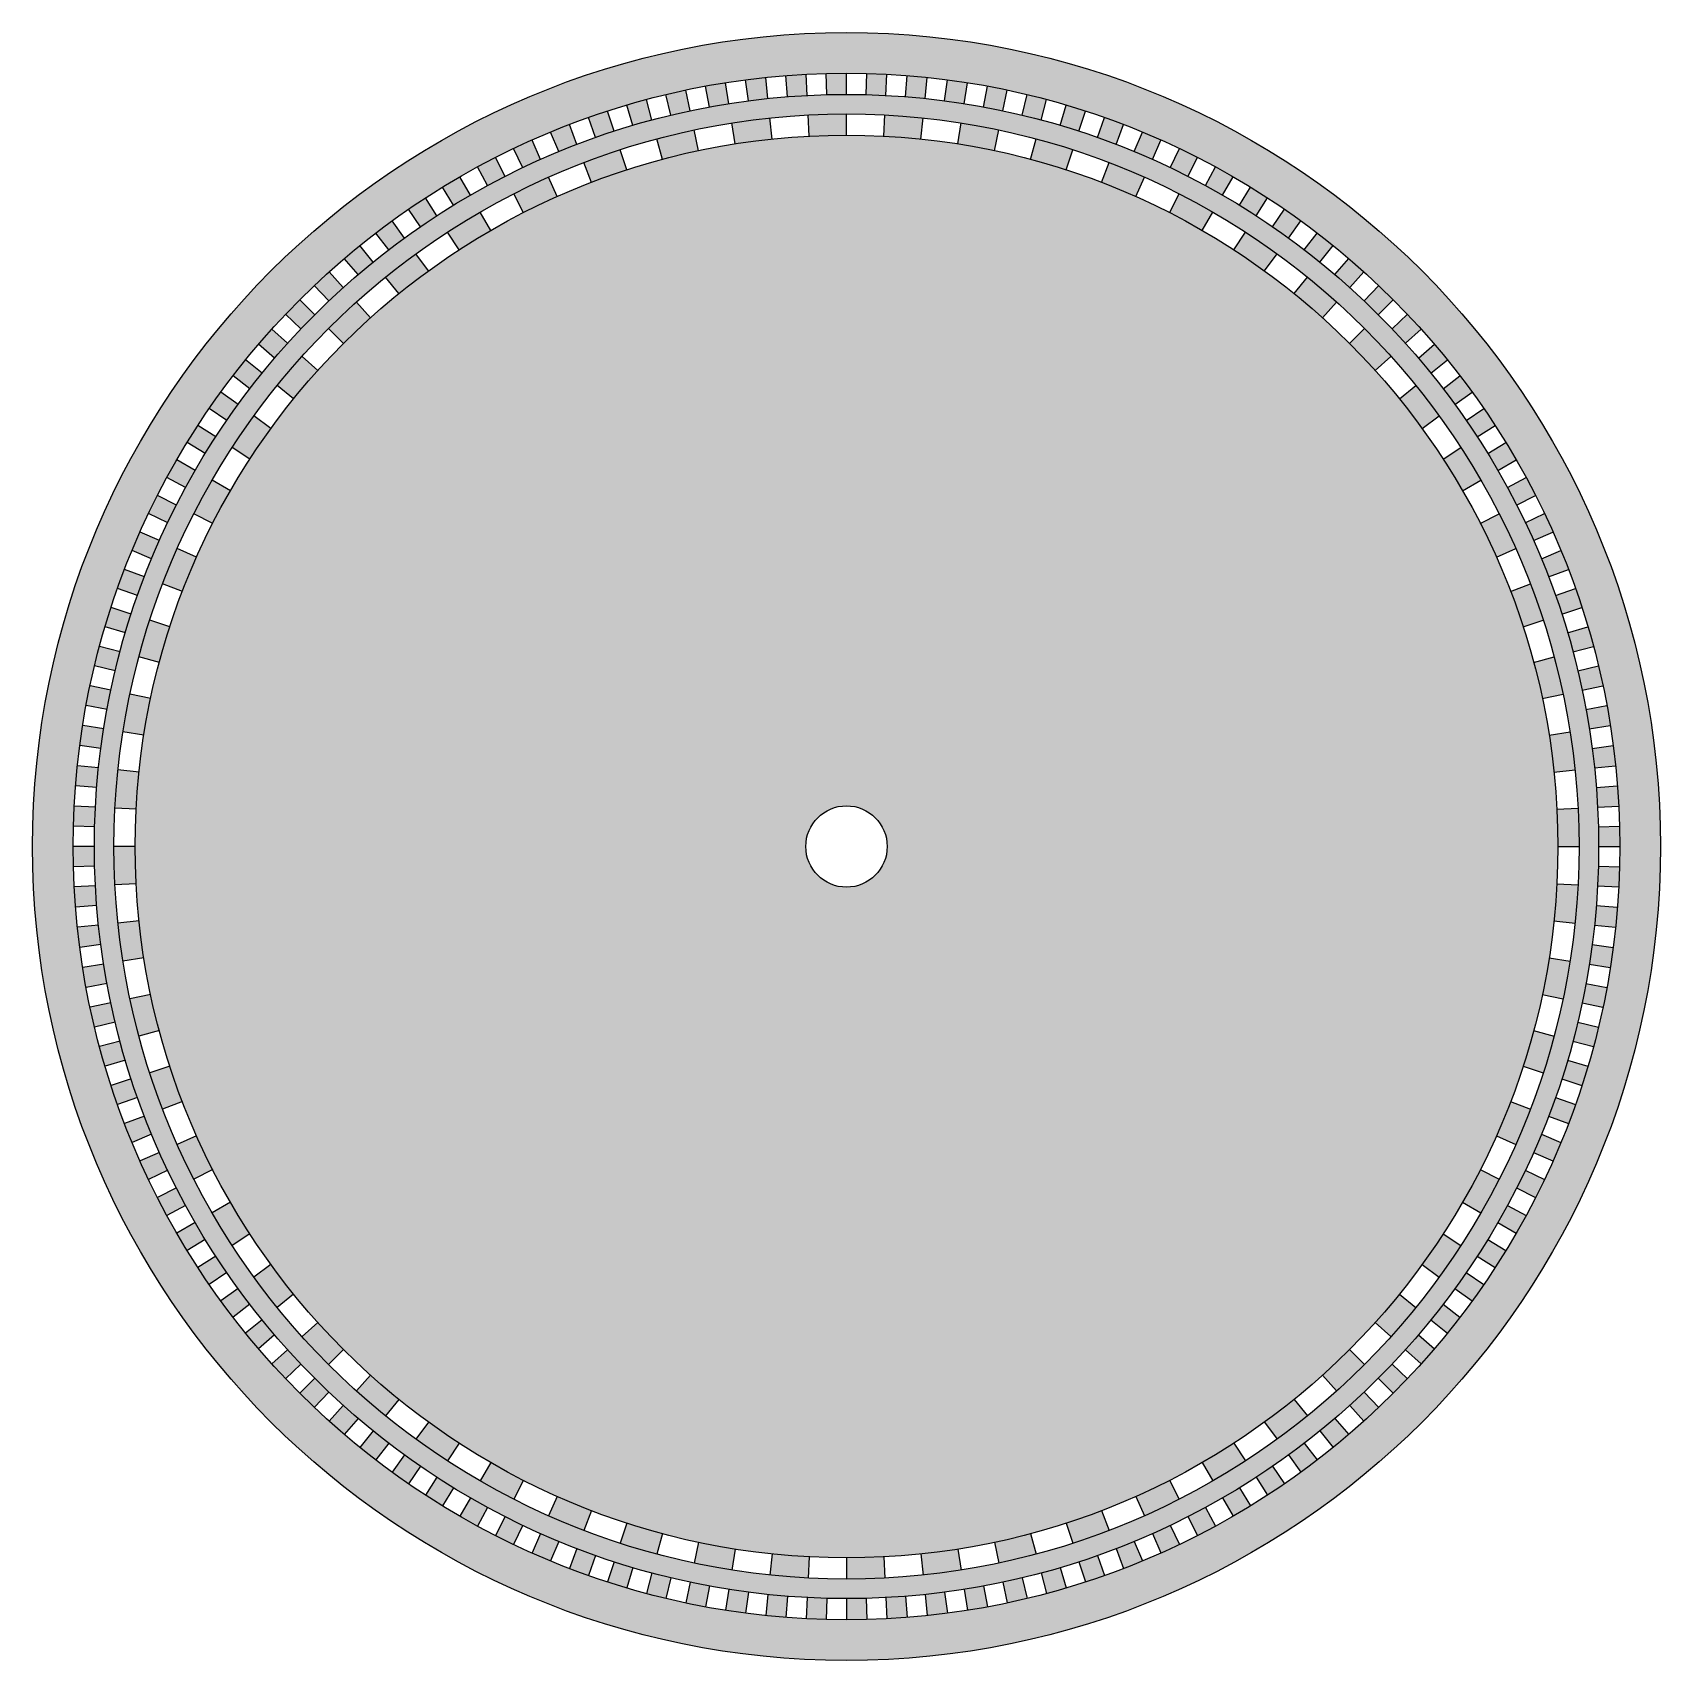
# Model space of a CAD drawing. Header units: inches. Extents: x -20 to 20, y -20 to 20.
import ezdxf

# ---------------------------------------------------------------- set-up
doc = ezdxf.new("R2010")
doc.units = ezdxf.units.IN
doc.header["$MEASUREMENT"] = 0

# ---------------------------------------------------------------- blocks, each defined once
blk = doc.blocks.new('*U2')
blk.add_line((0, -0.26), (0, 0.26))
blk = doc.blocks.new('*U3')
at = {"color": 0, "linetype": 'ByBlock', "lineweight": -2, "transparency": 16777216}
for p, rotation in [((-2.446, 18.58), 7.500000000000014), ((-1.959, 18.637), 5.999999999999965), ((-1.47, 18.682), 4.50000000000001), ((-0.981, 18.714), 2.999999999999801), ((-0.491, 18.734), 1.499999999999801), ((0.491, 18.734), 358.5000000000002), ((0.981, 18.714), 357.0000000000001), ((1.47, 18.682), 355.5000000000002), ((1.959, 18.637), 354.0000000000001), ((2.446, 18.58), 352.5000000000001), ((-4.375, 18.222), 13.49999999999998), ((-3.896, 18.33), 11.99999999999999), ((-3.415, 18.426), 10.49999999999996), ((-2.932, 18.509), 8.999999999999984), ((2.932, 18.509), 351), ((3.415, 18.426), 349.5000000000001), ((3.896, 18.33), 348.0000000000001), ((4.375, 18.222), 346.5000000000001), ((-5.791, 17.823), 17.99999999999997), ((-5.322, 17.968), 16.49999999999998), ((-4.85, 18.101), 14.99999999999997), ((4.85, 18.101), 345), ((5.322, 17.968), 343.5), ((5.791, 17.823), 342.0000000000001), ((-6.716, 17.495), 21), ((-6.256, 17.665), 19.5), ((6.256, 17.665), 340.5000000000001), ((6.716, 17.495), 339.0000000000001), ((-7.622, 17.12), 24), ((-7.171, 17.314), 22.5), ((7.171, 17.314), 337.5000000000001), ((7.622, 17.12), 336), ((-8.508, 16.697), 27), ((-8.068, 16.914), 25.49999999999999), ((8.068, 16.914), 334.5), ((8.508, 16.697), 333), ((-9.37, 16.229), 29.99999999999998), ((-8.942, 16.469), 28.50000000000002), ((8.942, 16.469), 331.5000000000001), ((9.37, 16.229), 329.9999999999999), ((-9.792, 15.978), 31.50000000000001), ((9.792, 15.978), 328.5), ((-10.614, 15.444), 34.49999999999999), ((-10.207, 15.717), 33.00000000000001), ((10.207, 15.717), 327), ((10.614, 15.444), 325.5), ((-11.015, 15.161), 36), ((11.015, 15.161), 324), ((-11.408, 14.867), 37.50000000000001), ((11.408, 14.867), 322.5), ((-12.171, 14.25), 40.49999999999999), ((-11.793, 14.564), 39.00000000000001), ((11.793, 14.564), 321), ((12.171, 14.25), 319.5), ((-12.54, 13.927), 42.00000000000001), ((12.54, 13.927), 318), ((-12.9, 13.594), 43.49999999999999), ((12.9, 13.594), 316.5), ((-13.251, 13.251), 45.00000000000001), ((13.251, 13.251), 315.0000000000001), ((-13.594, 12.9), 46.50000000000001), ((13.594, 12.9), 313.5), ((-13.927, 12.54), 48.00000000000002), ((13.927, 12.54), 312), ((-14.25, 12.171), 49.50000000000001), ((14.25, 12.171), 310.5), ((-14.564, 11.793), 51.00000000000001), ((14.564, 11.793), 309), ((-14.867, 11.408), 52.49999999999999), ((14.867, 11.408), 307.5), ((-15.161, 11.015), 54), ((15.161, 11.015), 306), ((-15.444, 10.614), 55.50000000000001), ((15.444, 10.614), 304.5), ((-15.717, 10.207), 57.00000000000004), ((15.717, 10.207), 303), ((-15.978, 9.792), 58.50000000000003), ((15.978, 9.792), 301.5), ((-16.229, 9.37), 59.99999999999999), ((16.229, 9.37), 300.0000000000001), ((-16.469, 8.942), 61.49999999999999), ((16.469, 8.942), 298.5), ((-16.697, 8.508), 63), ((16.697, 8.508), 297), ((-16.914, 8.068), 64.50000000000001), ((16.914, 8.068), 295.5000000000001), ((-17.12, 7.622), 66.00000000000001), ((17.12, 7.622), 294), ((-17.314, 7.171), 67.5), ((17.314, 7.171), 292.5000000000001), ((-17.495, 6.716), 69.00000000000001), ((17.495, 6.716), 291), ((-17.665, 6.256), 70.5), ((17.665, 6.256), 289.5), ((-17.823, 5.791), 72), ((17.823, 5.791), 288), ((-17.968, 5.322), 73.5), ((17.968, 5.322), 286.5000000000001), ((-18.101, 4.85), 75.00000000000001), ((18.101, 4.85), 285), ((-18.222, 4.375), 76.5), ((18.222, 4.375), 283.5000000000001), ((-18.33, 3.896), 78), ((18.33, 3.896), 282), ((-18.426, 3.415), 79.49999999999999), ((18.426, 3.415), 280.5), ((-18.509, 2.932), 81), ((18.509, 2.932), 279), ((-18.58, 2.446), 82.50000000000001), ((18.58, 2.446), 277.5), ((-18.637, 1.959), 84.00000000000003), ((18.637, 1.959), 276.0000000000001), ((-18.682, 1.47), 85.5), ((18.682, 1.47), 274.5), ((-18.714, 0.981), 87.00000000000001), ((18.714, 0.981), 273), ((-18.734, 0.491), 88.49999999999999), ((18.734, 0.491), 271.5), ((-18.74, 0), 90), ((18.74, 0), 270), ((-18.734, -0.491), 91.50000000000001), ((18.734, -0.491), 268.5), ((-18.714, -0.981), 93.00000000000001), ((18.714, -0.981), 267.0000000000001), ((-18.682, -1.47), 94.5), ((18.682, -1.47), 265.5), ((-18.637, -1.959), 96), ((18.637, -1.959), 264), ((-18.58, -2.446), 97.5), ((18.58, -2.446), 262.5), ((-18.509, -2.932), 99.00000000000001), ((18.509, -2.932), 261), ((-18.426, -3.415), 100.5), ((18.426, -3.415), 259.5), ((-18.33, -3.896), 102), ((18.33, -3.896), 258.0000000000001), ((-18.222, -4.375), 103.5), ((18.222, -4.375), 256.5), ((-18.101, -4.85), 105), ((18.101, -4.85), 255), ((-17.968, -5.322), 106.5), ((17.968, -5.322), 253.5), ((-17.823, -5.791), 108), ((17.823, -5.791), 252), ((-17.665, -6.256), 109.5), ((17.665, -6.256), 250.5), ((-17.495, -6.716), 111), ((17.495, -6.716), 249), ((-17.314, -7.171), 112.5), ((17.314, -7.171), 247.5), ((-17.12, -7.622), 114), ((17.12, -7.622), 246), ((-16.914, -8.068), 115.5), ((16.914, -8.068), 244.4999999999999), ((-16.697, -8.508), 117), ((16.697, -8.508), 243), ((-16.469, -8.942), 118.5), ((16.469, -8.942), 241.5), ((-16.229, -9.37), 120), ((16.229, -9.37), 240), ((-15.978, -9.792), 121.5), ((15.978, -9.792), 238.5), ((-15.717, -10.207), 123), ((15.717, -10.207), 236.9999999999999), ((-15.444, -10.614), 124.5), ((15.444, -10.614), 235.5), ((-15.161, -11.015), 126), ((15.161, -11.015), 234), ((-14.867, -11.408), 127.5), ((14.867, -11.408), 232.5), ((-14.564, -11.793), 129), ((14.564, -11.793), 231.0000000000001), ((-14.25, -12.171), 130.5), ((-13.927, -12.54), 132), ((13.927, -12.54), 228), ((14.25, -12.171), 229.5), ((-13.594, -12.9), 133.5), ((13.594, -12.9), 226.5), ((-13.251, -13.251), 135), ((13.251, -13.251), 225.0000000000001), ((-12.9, -13.594), 136.5), ((12.9, -13.594), 223.5), ((-12.54, -13.927), 138), ((12.54, -13.927), 222.0000000000001), ((-12.171, -14.25), 139.5), ((-11.793, -14.564), 141), ((11.793, -14.564), 219), ((12.171, -14.25), 220.5), ((-11.408, -14.867), 142.5), ((11.408, -14.867), 217.5), ((-11.015, -15.161), 144), ((11.015, -15.161), 216), ((-10.614, -15.444), 145.5), ((-10.207, -15.717), 147), ((10.207, -15.717), 213), ((10.614, -15.444), 214.5), ((-9.792, -15.978), 148.5000000000001), ((9.792, -15.978), 211.5), ((-9.37, -16.229), 150), ((-8.942, -16.469), 151.5000000000001), ((8.942, -16.469), 208.5), ((9.37, -16.229), 210), ((-8.508, -16.697), 153), ((-8.068, -16.914), 154.5), ((8.068, -16.914), 205.5), ((8.508, -16.697), 207), ((-7.622, -17.12), 156.0000000000001), ((-7.171, -17.314), 157.5), ((7.171, -17.314), 202.5000000000001), ((7.622, -17.12), 204), ((-6.716, -17.495), 159), ((-6.256, -17.665), 160.5), ((-5.791, -17.823), 162.0000000000001), ((5.791, -17.823), 197.9999999999999), ((6.256, -17.665), 199.5), ((6.716, -17.495), 201), ((-5.322, -17.968), 163.5), ((-4.85, -18.101), 165.0000000000001), ((-4.375, -18.222), 166.5000000000001), ((4.375, -18.222), 193.4999999999999), ((4.85, -18.101), 194.9999999999999), ((5.322, -17.968), 196.5), ((-3.896, -18.33), 168.0000000000001), ((-3.415, -18.426), 169.5000000000001), ((-2.932, -18.509), 171), ((-2.446, -18.58), 172.5000000000001), ((-1.959, -18.637), 174), ((1.959, -18.637), 185.9999999999999), ((2.446, -18.58), 187.5), ((2.932, -18.509), 189), ((3.415, -18.426), 190.4999999999999), ((3.896, -18.33), 192), ((-1.47, -18.682), 175.5), ((-0.981, -18.714), 177.0000000000002), ((-0.491, -18.734), 178.5000000000002), ((0, -18.74), 180), ((0.491, -18.734), 181.4999999999998), ((0.981, -18.714), 182.9999999999998), ((1.47, -18.682), 184.5)]:
    blk.add_blockref('*U2', p, dxfattribs=dict(at, rotation=rotation))
blk.add_blockref('*U2', (0, 18.74), dxfattribs=at)
blk = doc.blocks.new('*U4')
blk.add_line((0, -0.26), (0, 0.26))
blk = doc.blocks.new('*U5')
at = {"color": 0, "linetype": 'ByBlock', "lineweight": -2, "transparency": 16777216}
for p, rotation in [((-3.688, 17.352), 12.00000000000002), ((-2.775, 17.522), 8.999999999999943), ((-1.854, 17.643), 5.999999999999965), ((-0.928, 17.716), 2.999999999999923), ((0.928, 17.716), 357.0000000000002), ((1.854, 17.643), 354.0000000000001), ((2.775, 17.522), 351.0000000000001), ((3.688, 17.352), 348.0000000000001), ((-4.591, 17.136), 15), ((4.591, 17.136), 345.0000000000001), ((-6.357, 16.562), 20.99999999999998), ((-5.482, 16.872), 17.99999999999999), ((5.482, 16.872), 342.0000000000001), ((6.357, 16.562), 339.0000000000001), ((-7.216, 16.206), 23.99999999999999), ((7.216, 16.206), 336.0000000000001), ((-8.054, 15.806), 27.00000000000001), ((8.054, 15.806), 333), ((-8.87, 15.363), 29.99999999999999), ((8.87, 15.363), 330.0000000000001), ((-9.662, 14.878), 32.99999999999999), ((9.662, 14.878), 327), ((-10.427, 14.352), 35.99999999999999), ((10.427, 14.352), 324.0000000000001), ((-11.164, 13.787), 39.00000000000001), ((11.164, 13.787), 321), ((-11.87, 13.183), 42.00000000000001), ((11.87, 13.183), 318), ((-12.544, 12.544), 45), ((12.544, 12.544), 315.0000000000001), ((-13.183, 11.87), 48.00000000000002), ((13.183, 11.87), 312), ((-13.787, 11.164), 51.00000000000001), ((13.787, 11.164), 309), ((-14.352, 10.427), 54), ((14.352, 10.427), 306), ((-14.878, 9.662), 57), ((14.878, 9.662), 303), ((-15.363, 8.87), 59.99999999999999), ((15.363, 8.87), 300.0000000000001), ((-15.806, 8.054), 63), ((15.806, 8.054), 297.0000000000001), ((-16.206, 7.216), 66.00000000000001), ((16.206, 7.216), 294), ((-16.562, 6.357), 69.00000000000001), ((16.562, 6.357), 291), ((-16.872, 5.482), 72), ((16.872, 5.482), 288.0000000000001), ((-17.136, 4.591), 75.00000000000001), ((17.136, 4.591), 285.0000000000001), ((-17.352, 3.688), 78), ((17.352, 3.688), 282), ((-17.522, 2.775), 81), ((17.522, 2.775), 279), ((-17.643, 1.854), 84.00000000000003), ((17.643, 1.854), 276.0000000000001), ((-17.716, 0.928), 87.00000000000001), ((17.716, 0.928), 273), ((-17.74, 0), 90), ((17.74, 0), 270.0000000000001), ((-17.716, -0.928), 93.00000000000001), ((17.716, -0.928), 267), ((-17.643, -1.854), 96), ((17.643, -1.854), 264), ((-17.522, -2.775), 99.00000000000001), ((17.522, -2.775), 261), ((-17.352, -3.688), 102), ((17.352, -3.688), 258.0000000000001), ((-17.136, -4.591), 105), ((17.136, -4.591), 255.0000000000001), ((-16.872, -5.482), 108), ((16.872, -5.482), 252), ((-16.562, -6.357), 111), ((16.562, -6.357), 249), ((-16.206, -7.216), 114), ((16.206, -7.216), 246), ((-15.806, -8.054), 117), ((15.806, -8.054), 243.0000000000001), ((-15.363, -8.87), 120), ((15.363, -8.87), 240), ((-14.878, -9.662), 123), ((14.878, -9.662), 237), ((-14.352, -10.427), 126), ((14.352, -10.427), 234), ((-13.787, -11.164), 129), ((13.787, -11.164), 231.0000000000001), ((-13.183, -11.87), 132), ((13.183, -11.87), 227.9999999999999), ((-12.544, -12.544), 135.0000000000001), ((12.544, -12.544), 225.0000000000001), ((-11.87, -13.183), 138), ((11.87, -13.183), 222.0000000000001), ((-11.164, -13.787), 141), ((11.164, -13.787), 219), ((-10.427, -14.352), 144), ((10.427, -14.352), 216), ((-9.662, -14.878), 147.0000000000001), ((9.662, -14.878), 213), ((-8.87, -15.363), 150.0000000000001), ((8.87, -15.363), 210.0000000000001), ((-8.054, -15.806), 153), ((8.054, -15.806), 207), ((-7.216, -16.206), 156.0000000000001), ((7.216, -16.206), 204), ((-6.357, -16.562), 159), ((6.357, -16.562), 201), ((-5.482, -16.872), 162), ((5.482, -16.872), 198), ((-4.591, -17.136), 165), ((-3.688, -17.352), 168.0000000000001), ((3.688, -17.352), 192), ((4.591, -17.136), 194.9999999999999), ((-2.775, -17.522), 171.0000000000001), ((-1.854, -17.643), 174), ((-0.928, -17.716), 177.0000000000001), ((0, -17.74), 180), ((0.928, -17.716), 182.9999999999999), ((1.854, -17.643), 185.9999999999999), ((2.775, -17.522), 189.0000000000001)]:
    blk.add_blockref('*U4', p, dxfattribs=dict(at, rotation=rotation))
blk.add_blockref('*U4', (0, 17.74), dxfattribs=at)

msp = doc.modelspace()

# ---------------------------------------------------------------- hatches: boundary and pattern name
h = msp.add_hatch(color=256)
h.paths.add_polyline_path([(-20, 0, 1), (20, 0, 1)])
h.paths.add_polyline_path([(19, 0, -1), (-19, 0, -1)], flags=16)
h.paths.add_polyline_path([(18.48, 0, -1), (-18.48, 0, -1)], flags=0)
h.paths.add_polyline_path([(18, 0, -1), (-18, 0, -1)], flags=0)
h.paths.add_polyline_path([(17.48, 0, -1), (-17.48, 0, -1)], flags=0)
h.paths.add_polyline_path([(1, 0, -1), (-1, 0, -1)], flags=0)
at = {"true_color": 0xffffff}
h = msp.add_hatch(color=7, dxfattribs=at)
h.paths.add_polyline_path([(-7.072, 17.073, -0.006545), (-6.623, 17.253), (-6.809, 17.738, 0.006545), (-7.271, 17.554)])
h.paths.add_polyline_path([(-5.562, 17.119, 0.013091), (-6.451, 16.804), (-6.264, 16.319, -0.013091), (-5.402, 16.624)])
h.paths.add_polyline_path([(-5.871, 18.07, 0.006545), (-6.342, 17.91), (-6.169, 17.42, -0.006545), (-5.711, 17.576)])
h.paths.add_polyline_path([(-4.918, 18.353, 0.006545), (-5.396, 18.218), (-5.249, 17.719, -0.006545), (-4.783, 17.85)])
h.paths.add_polyline_path([(-3.95, 18.585, 0.006545), (-4.435, 18.475), (-4.314, 17.969, -0.006545), (-3.842, 18.076)])
h.paths.add_polyline_path([(-3.368, 18.171, -0.006545), (-2.891, 18.252), (-2.972, 18.766, 0.006545), (-3.462, 18.682)])
h.paths.add_polyline_path([(-2.48, 18.837), (-2.412, 18.322, -0.006545), (-1.932, 18.379), (-1.986, 18.896, 0.006545)])
h.paths.add_polyline_path([(-1.491, 18.941), (-1.45, 18.423, -0.006545), (-0.967, 18.455), (-0.994, 18.974, 0.006545)])
h.paths.add_polyline_path([(-3.634, 17.098), (-3.742, 17.607, 0.013091), (-4.659, 17.387), (-4.524, 16.884, -0.013091)])
h.paths.add_polyline_path([(-1.827, 17.384), (-1.882, 17.901, 0.013091), (-2.816, 17.778), (-2.734, 17.265, -0.013091)])
h.paths.add_polyline_path([(0, 17.48), (0, 18, 0.013091), (-0.942, 17.975), (-0.915, 17.456, -0.013091)])
h.paths.add_polyline_path([(-0.484, 18.474, -0.006545), (0, 18.48), (0, 19, 0.006545), (-0.497, 18.993)])
h.paths.add_polyline_path([(0.497, 18.993), (0.484, 18.474, -0.006545), (0.967, 18.455), (0.994, 18.974, 0.006545)])
h.paths.add_polyline_path([(1.45, 18.423, -0.006545), (1.932, 18.379), (1.986, 18.896, 0.006545), (1.491, 18.941)])
h.paths.add_polyline_path([(2.972, 18.766, 0.006545), (2.48, 18.837), (2.412, 18.322, -0.006545), (2.891, 18.252)])
h.paths.add_polyline_path([(1.827, 17.384), (1.882, 17.901, 0.013091), (0.942, 17.975), (0.915, 17.456, -0.013091)])
h.paths.add_polyline_path([(2.816, 17.778), (2.734, 17.265, -0.013091), (3.634, 17.098), (3.742, 17.607, 0.013091)])
h.paths.add_polyline_path([(4.659, 17.387), (4.524, 16.884, -0.013091), (5.402, 16.624), (5.562, 17.119, 0.013091)])
h.paths.add_polyline_path([(3.842, 18.076), (3.95, 18.585, 0.006545), (3.462, 18.682), (3.368, 18.171, -0.006545)])
h.paths.add_polyline_path([(4.314, 17.969, -0.006545), (4.783, 17.85), (4.918, 18.353, 0.006545), (4.435, 18.475)])
h.paths.add_polyline_path([(5.249, 17.719, -0.006545), (5.711, 17.576), (5.871, 18.07, 0.006545), (5.396, 18.218)])
h.paths.add_polyline_path([(6.809, 17.738, 0.006545), (6.342, 17.91), (6.169, 17.42, -0.006545), (6.623, 17.253)])
h.paths.add_polyline_path([(7.271, 17.554), (7.072, 17.073, -0.006545), (7.516, 16.882), (7.728, 17.357, 0.006545)])
h.paths.add_polyline_path([(7.956, 16.68, -0.006545), (8.39, 16.466), (8.626, 16.929, 0.006545), (8.18, 17.149)])
h.paths.add_polyline_path([(7.11, 15.969), (7.321, 16.444, 0.013091), (6.451, 16.804), (6.264, 16.319, -0.013091)])
h = msp.add_hatch(color=7, dxfattribs=at)
h.paths.add_polyline_path([(-15.935, 10.348, 0.006545), (-16.2, 9.927), (-15.757, 9.656, -0.006545), (-15.499, 10.065)])
h.paths.add_polyline_path([(-14.951, 10.862), (-15.371, 11.168, 0.006545), (-15.658, 10.762), (-15.23, 10.467, -0.006545)])
h.paths.add_polyline_path([(-14.142, 10.274), (-14.562, 10.58, 0.013091), (-15.096, 9.804), (-14.66, 9.52, -0.013091)])
h.paths.add_polyline_path([(-12.99, 11.696), (-13.377, 12.044, 0.013091), (-13.989, 11.328), (-13.585, 11.001, -0.013091)])
h.paths.add_polyline_path([(-14.766, 11.957, 0.006545), (-15.074, 11.566), (-14.661, 11.25, -0.006545), (-14.362, 11.63)])
h.paths.add_polyline_path([(-13.733, 12.366), (-14.12, 12.713, 0.006545), (-14.448, 12.34), (-14.052, 12.002, -0.006545)])
h.paths.add_polyline_path([(-13.067, 13.067), (-13.435, 13.435, 0.006545), (-13.782, 13.079), (-13.405, 12.721, -0.006545)])
h.paths.add_polyline_path([(-11.696, 12.99), (-12.044, 13.377, 0.013091), (-12.728, 12.728), (-12.36, 12.36, -0.013091)])
h.paths.add_polyline_path([(-12.366, 13.733), (-12.713, 14.12, 0.006545), (-13.079, 13.782), (-12.721, 13.405, -0.006545)])
h.paths.add_polyline_path([(-11.957, 14.766, 0.006545), (-12.34, 14.448), (-12.002, 14.052, -0.006545), (-11.63, 14.362)])
h.paths.add_polyline_path([(-10.58, 14.562, 0.013091), (-11.328, 13.989), (-11.001, 13.585, -0.013091), (-10.274, 14.142)])
h.paths.add_polyline_path([(-11.168, 15.371, 0.006545), (-11.566, 15.074), (-11.25, 14.661, -0.006545), (-10.862, 14.951)])
h.paths.add_polyline_path([(-10.348, 15.935, 0.006545), (-10.762, 15.658), (-10.467, 15.23, -0.006545), (-10.065, 15.499)])
h.paths.add_polyline_path([(-9, 15.588, 0.013091), (-9.804, 15.096), (-9.52, 14.66, -0.013091), (-8.74, 15.138)])
h.paths.add_polyline_path([(-9.5, 16.454, 0.006545), (-9.927, 16.2), (-9.656, 15.757, -0.006545), (-9.24, 16.004)])
h.paths.add_polyline_path([(-8.626, 16.929, 0.006545), (-9.066, 16.698), (-8.818, 16.241, -0.006545), (-8.39, 16.466)])
h.paths.add_polyline_path([(-7.321, 16.444, 0.013091), (-8.172, 16.038), (-7.936, 15.575, -0.013091), (-7.11, 15.969)])
h.paths.add_polyline_path([(-7.728, 17.357, 0.006545), (-8.18, 17.149), (-7.956, 16.68, -0.006545), (-7.516, 16.882)])
h = msp.add_hatch(color=7, dxfattribs=at)
h.paths.add_polyline_path([(9.066, 16.698), (8.818, 16.241, -0.006545), (9.24, 16.004), (9.5, 16.454, 0.006545)])
h.paths.add_polyline_path([(8.172, 16.038), (7.936, 15.575, -0.013091), (8.74, 15.138), (9, 15.588, 0.013091)])
h.paths.add_polyline_path([(9.804, 15.096), (9.52, 14.66, -0.013091), (10.274, 14.142), (10.58, 14.562, 0.013091)])
h.paths.add_polyline_path([(11.328, 13.989), (11.001, 13.585, -0.013091), (11.696, 12.99), (12.044, 13.377, 0.013091)])
h.paths.add_polyline_path([(12.728, 12.728), (12.36, 12.36, -0.013091), (12.99, 11.696), (13.377, 12.044, 0.013091)])
h.paths.add_polyline_path([(9.656, 15.757, -0.006545), (10.065, 15.499), (10.348, 15.935, 0.006545), (9.927, 16.2)])
h.paths.add_polyline_path([(10.862, 14.951), (11.168, 15.371, 0.006545), (10.762, 15.658), (10.467, 15.23, -0.006545)])
h.paths.add_polyline_path([(11.25, 14.661, -0.006545), (11.63, 14.362), (11.957, 14.766, 0.006545), (11.566, 15.074)])
h.paths.add_polyline_path([(12.34, 14.448), (12.002, 14.052, -0.006545), (12.366, 13.733), (12.713, 14.12, 0.006545)])
h.paths.add_polyline_path([(13.435, 13.435, 0.006545), (13.079, 13.782), (12.721, 13.405, -0.006545), (13.067, 13.067)])
h.paths.add_polyline_path([(14.12, 12.713, 0.006545), (13.782, 13.079), (13.405, 12.721, -0.006545), (13.733, 12.366)])
h.paths.add_polyline_path([(14.766, 11.957, 0.006545), (14.448, 12.34), (14.052, 12.002, -0.006545), (14.362, 11.63)])
h.paths.add_polyline_path([(14.142, 10.274), (14.562, 10.58, 0.013091), (13.989, 11.328), (13.585, 11.001, -0.013091)])
h.paths.add_polyline_path([(14.951, 10.862), (15.371, 11.168, 0.006545), (15.074, 11.566), (14.661, 11.25, -0.006545)])
h.paths.add_polyline_path([(15.935, 10.348, 0.006545), (15.658, 10.762), (15.23, 10.467, -0.006545), (15.499, 10.065)])
h = msp.add_hatch(color=7, dxfattribs=at)
h.paths.add_polyline_path([(15.138, 8.74), (15.588, 9, 0.013091), (15.096, 9.804), (14.66, 9.52, -0.013091)])
h.paths.add_polyline_path([(16.038, 8.172), (15.575, 7.936, -0.013091), (15.969, 7.11), (16.444, 7.321, 0.013091)])
h.paths.add_polyline_path([(16.624, 5.402), (17.119, 5.562, 0.013091), (16.804, 6.451), (16.319, 6.264, -0.013091)])
h.paths.add_polyline_path([(17.607, 3.742, 0.013091), (17.387, 4.659), (16.884, 4.524, -0.013091), (17.098, 3.634)])
h.paths.add_polyline_path([(17.384, 1.827), (17.901, 1.882, 0.013091), (17.778, 2.816), (17.265, 2.734, -0.013091)])
h.paths.add_polyline_path([(17.48, 0), (18, 0, 0.013091), (17.975, 0.942), (17.456, 0.915, -0.013091)])
h.paths.add_polyline_path([(16.454, 9.5, 0.006545), (16.2, 9.927), (15.757, 9.656, -0.006545), (16.004, 9.24)])
h.paths.add_polyline_path([(16.929, 8.626, 0.006545), (16.698, 9.066), (16.241, 8.818, -0.006545), (16.466, 8.39)])
h.paths.add_polyline_path([(17.357, 7.728, 0.006545), (17.149, 8.18), (16.68, 7.956, -0.006545), (16.882, 7.516)])
h.paths.add_polyline_path([(17.738, 6.809, 0.006545), (17.554, 7.271), (17.073, 7.072, -0.006545), (17.253, 6.623)])
h.paths.add_polyline_path([(17.42, 6.169, -0.006545), (17.576, 5.711), (18.07, 5.871, 0.006545), (17.91, 6.342)])
h.paths.add_polyline_path([(18.353, 4.918, 0.006545), (18.218, 5.396), (17.719, 5.249, -0.006545), (17.85, 4.783)])
h.paths.add_polyline_path([(18.585, 3.95, 0.006545), (18.475, 4.435), (17.969, 4.314, -0.006545), (18.076, 3.842)])
h.paths.add_polyline_path([(18.766, 2.972, 0.006545), (18.682, 3.462), (18.171, 3.368, -0.006545), (18.252, 2.891)])
h.paths.add_polyline_path([(18.896, 1.986, 0.006545), (18.837, 2.48), (18.322, 2.412, -0.006545), (18.379, 1.932)])
h.paths.add_polyline_path([(18.974, 0.994, 0.006545), (18.941, 1.491), (18.423, 1.45, -0.006545), (18.455, 0.967)])
h.paths.add_polyline_path([(18.993, 0.497), (18.474, 0.484, -0.006545), (18.48, 0), (19, 0, 0.006545)])
h = msp.add_hatch(color=7, dxfattribs=at)
h.paths.add_polyline_path([(-17.253, 6.623), (-17.738, 6.809, 0.006545), (-17.91, 6.342), (-17.42, 6.169, -0.006545)])
h.paths.add_polyline_path([(-16.882, 7.516), (-17.357, 7.728, 0.006545), (-17.554, 7.271), (-17.073, 7.072, -0.006545)])
h.paths.add_polyline_path([(-16.466, 8.39), (-16.929, 8.626, 0.006545), (-17.149, 8.18), (-16.68, 7.956, -0.006545)])
h.paths.add_polyline_path([(-16.004, 9.24), (-16.454, 9.5, 0.006545), (-16.698, 9.066), (-16.241, 8.818, -0.006545)])
h.paths.add_polyline_path([(-15.138, 8.74), (-15.588, 9, 0.013091), (-16.038, 8.172), (-15.575, 7.936, -0.013091)])
h.paths.add_polyline_path([(-15.969, 7.11), (-16.444, 7.321, 0.013091), (-16.804, 6.451), (-16.319, 6.264, -0.013091)])
h.paths.add_polyline_path([(-16.624, 5.402), (-17.119, 5.562, 0.013091), (-17.387, 4.659), (-16.884, 4.524, -0.013091)])
h.paths.add_polyline_path([(-17.098, 3.634), (-17.607, 3.742, 0.013091), (-17.778, 2.816), (-17.265, 2.734, -0.013091)])
h.paths.add_polyline_path([(-17.384, 1.827), (-17.901, 1.882, 0.013091), (-17.975, 0.942), (-17.456, 0.915, -0.013091)])
h.paths.add_polyline_path([(-17.576, 5.711), (-18.07, 5.871, 0.006545), (-18.218, 5.396), (-17.719, 5.249, -0.006545)])
h.paths.add_polyline_path([(-17.85, 4.783), (-18.353, 4.918, 0.006545), (-18.475, 4.435), (-17.969, 4.314, -0.006545)])
h.paths.add_polyline_path([(-18.076, 3.842), (-18.585, 3.95, 0.006545), (-18.682, 3.462), (-18.171, 3.368, -0.006545)])
h.paths.add_polyline_path([(-18.252, 2.891), (-18.766, 2.972, 0.006545), (-18.837, 2.48), (-18.322, 2.412, -0.006545)])
h.paths.add_polyline_path([(-18.379, 1.932), (-18.896, 1.986, 0.006545), (-18.941, 1.491), (-18.423, 1.45, -0.006545)])
h = msp.add_hatch(color=7, dxfattribs=at)
h.paths.add_polyline_path([(-17.073, -7.072, -0.006545), (-17.253, -6.623), (-17.738, -6.809, 0.006545), (-17.554, -7.271)])
h.paths.add_polyline_path([(-17.91, -6.342), (-17.42, -6.169, -0.006545), (-17.576, -5.711), (-18.07, -5.871, 0.006545)])
h.paths.add_polyline_path([(-18.218, -5.396), (-17.719, -5.249, -0.006545), (-17.85, -4.783), (-18.353, -4.918, 0.006545)])
h.paths.add_polyline_path([(-18.475, -4.435), (-17.969, -4.314, -0.006545), (-18.076, -3.842), (-18.585, -3.95, 0.006545)])
h.paths.add_polyline_path([(-18.682, -3.462), (-18.171, -3.368, -0.006545), (-18.252, -2.891), (-18.766, -2.972, 0.006545)])
h.paths.add_polyline_path([(-18.896, -1.986, 0.006545), (-18.837, -2.48), (-18.322, -2.412, -0.006545), (-18.379, -1.932)])
h.paths.add_polyline_path([(-18.974, -0.994, 0.006545), (-18.941, -1.491), (-18.423, -1.45, -0.006545), (-18.455, -0.967)])
h.paths.add_polyline_path([(-16.624, -5.402), (-17.119, -5.562, 0.013091), (-16.804, -6.451), (-16.319, -6.264, -0.013091)])
h.paths.add_polyline_path([(-17.387, -4.659), (-16.884, -4.524, -0.013091), (-17.098, -3.634), (-17.607, -3.742, 0.013091)])
h.paths.add_polyline_path([(-17.778, -2.816), (-17.265, -2.734, -0.013091), (-17.384, -1.827), (-17.901, -1.882, 0.013091)])
h.paths.add_polyline_path([(-17.48, 0), (-18, 0, 0.013091), (-17.975, -0.942), (-17.456, -0.915, -0.013091)])
h.paths.add_polyline_path([(-18.474, -0.484, -0.006545), (-18.48, 0), (-19, 0, 0.006545), (-18.993, -0.497)])
h.paths.add_polyline_path([(-18.974, 0.994, 0.006545), (-18.993, 0.497), (-18.474, 0.484, -0.006545), (-18.455, 0.967)])
h = msp.add_hatch(color=7, dxfattribs=at)
h.paths.add_polyline_path([(17.975, -0.942), (17.456, -0.915, -0.013091), (17.384, -1.827), (17.901, -1.882, 0.013091)])
h.paths.add_polyline_path([(17.098, -3.634), (17.607, -3.742, 0.013091), (17.778, -2.816), (17.265, -2.734, -0.013091)])
h.paths.add_polyline_path([(17.387, -4.659), (16.884, -4.524, -0.013091), (16.624, -5.402), (17.119, -5.562, 0.013091)])
h.paths.add_polyline_path([(18.974, -0.994, 0.006545), (18.993, -0.497), (18.474, -0.484, -0.006545), (18.455, -0.967)])
h.paths.add_polyline_path([(18.941, -1.491), (18.423, -1.45, -0.006545), (18.379, -1.932), (18.896, -1.986, 0.006545)])
h.paths.add_polyline_path([(18.766, -2.972, 0.006545), (18.837, -2.48), (18.322, -2.412, -0.006545), (18.252, -2.891)])
h.paths.add_polyline_path([(18.682, -3.462), (18.171, -3.368, -0.006545), (18.076, -3.842), (18.585, -3.95, 0.006545)])
h.paths.add_polyline_path([(18.475, -4.435), (17.969, -4.314, -0.006545), (17.85, -4.783), (18.353, -4.918, 0.006545)])
h.paths.add_polyline_path([(18.07, -5.871, 0.006545), (18.218, -5.396), (17.719, -5.249, -0.006545), (17.576, -5.711)])
h = msp.add_hatch(color=7, dxfattribs=at)
h.paths.add_polyline_path([(16.804, -6.451), (16.319, -6.264, -0.013091), (15.969, -7.11), (16.444, -7.321, 0.013091)])
h.paths.add_polyline_path([(16.038, -8.172), (15.575, -7.936, -0.013091), (15.138, -8.74), (15.588, -9, 0.013091)])
h.paths.add_polyline_path([(15.096, -9.804), (14.66, -9.52, -0.013091), (14.142, -10.274), (14.562, -10.58, 0.013091)])
h.paths.add_polyline_path([(12.99, -11.696), (13.377, -12.044, 0.013091), (13.989, -11.328), (13.585, -11.001, -0.013091)])
h.paths.add_polyline_path([(17.738, -6.809, 0.006545), (17.91, -6.342), (17.42, -6.169, -0.006545), (17.253, -6.623)])
h.paths.add_polyline_path([(17.357, -7.728, 0.006545), (17.554, -7.271), (17.073, -7.072, -0.006545), (16.882, -7.516)])
h.paths.add_polyline_path([(17.149, -8.18), (16.68, -7.956, -0.006545), (16.466, -8.39), (16.929, -8.626, 0.006545)])
h.paths.add_polyline_path([(16.698, -9.066), (16.241, -8.818, -0.006545), (16.004, -9.24), (16.454, -9.5, 0.006545)])
h.paths.add_polyline_path([(15.935, -10.348, 0.006545), (16.2, -9.927), (15.757, -9.656, -0.006545), (15.499, -10.065)])
h.paths.add_polyline_path([(15.658, -10.762), (15.23, -10.467, -0.006545), (14.951, -10.862), (15.371, -11.168, 0.006545)])
h.paths.add_polyline_path([(14.766, -11.957, 0.006545), (15.074, -11.566), (14.661, -11.25, -0.006545), (14.362, -11.63)])
h.paths.add_polyline_path([(14.448, -12.34), (14.052, -12.002, -0.006545), (13.733, -12.366), (14.12, -12.713, 0.006545)])
h.paths.add_polyline_path([(13.782, -13.079), (13.405, -12.721, -0.006545), (13.067, -13.067), (13.435, -13.435, 0.006545)])
h.paths.add_polyline_path([(12.728, -12.728), (12.36, -12.36, -0.013091), (11.696, -12.99), (12.044, -13.377, 0.013091)])
h.paths.add_polyline_path([(13.079, -13.782), (12.721, -13.405, -0.006545), (12.366, -13.733), (12.713, -14.12, 0.006545)])
h.paths.add_polyline_path([(11.328, -13.989), (11.001, -13.585, -0.013091), (10.274, -14.142), (10.58, -14.562, 0.013091)])
h.paths.add_polyline_path([(11.63, -14.362), (11.957, -14.766, 0.006545), (12.34, -14.448), (12.002, -14.052, -0.006545)])
h.paths.add_polyline_path([(11.168, -15.371, 0.006545), (11.566, -15.074), (11.25, -14.661, -0.006545), (10.862, -14.951)])
h.paths.add_polyline_path([(10.467, -15.23, -0.006545), (10.065, -15.499), (10.348, -15.935, 0.006545), (10.762, -15.658)])
h.paths.add_polyline_path([(9.24, -16.004), (9.5, -16.454, 0.006545), (9.927, -16.2), (9.656, -15.757, -0.006545)])
h.paths.add_polyline_path([(8.818, -16.241, -0.006545), (8.39, -16.466), (8.626, -16.929, 0.006545), (9.066, -16.698)])
h.paths.add_polyline_path([(7.956, -16.68, -0.006545), (7.516, -16.882), (7.728, -17.357, 0.006545), (8.18, -17.149)])
h = msp.add_hatch(color=7, dxfattribs=at)
h.paths.add_polyline_path([(-9.066, -16.698), (-8.818, -16.241, -0.006545), (-9.24, -16.004), (-9.5, -16.454, 0.006545)])
h.paths.add_polyline_path([(-9.927, -16.2), (-9.656, -15.757, -0.006545), (-10.065, -15.499), (-10.348, -15.935, 0.006545)])
h.paths.add_polyline_path([(-10.467, -15.23, -0.006545), (-10.862, -14.951), (-11.168, -15.371, 0.006545), (-10.762, -15.658)])
h.paths.add_polyline_path([(-11.25, -14.661, -0.006545), (-11.63, -14.362), (-11.957, -14.766, 0.006545), (-11.566, -15.074)])
h.paths.add_polyline_path([(-12.34, -14.448), (-12.002, -14.052, -0.006545), (-12.366, -13.733), (-12.713, -14.12, 0.006545)])
h.paths.add_polyline_path([(-10.274, -14.142), (-10.58, -14.562, 0.013091), (-9.804, -15.096), (-9.52, -14.66, -0.013091)])
h.paths.add_polyline_path([(-11.328, -13.989), (-11.001, -13.585, -0.013091), (-11.696, -12.99), (-12.044, -13.377, 0.013091)])
h.paths.add_polyline_path([(-12.728, -12.728), (-12.36, -12.36, -0.013091), (-12.99, -11.696), (-13.377, -12.044, 0.013091)])
h.paths.add_polyline_path([(-13.079, -13.782), (-12.721, -13.405, -0.006545), (-13.067, -13.067), (-13.435, -13.435, 0.006545)])
h.paths.add_polyline_path([(-13.782, -13.079), (-13.405, -12.721, -0.006545), (-13.733, -12.366), (-14.12, -12.713, 0.006545)])
h.paths.add_polyline_path([(-14.448, -12.34), (-14.052, -12.002, -0.006545), (-14.362, -11.63), (-14.766, -11.957, 0.006545)])
h.paths.add_polyline_path([(-15.074, -11.566), (-14.661, -11.25, -0.006545), (-14.951, -10.862), (-15.371, -11.168, 0.006545)])
h.paths.add_polyline_path([(-13.989, -11.328), (-13.585, -11.001, -0.013091), (-14.142, -10.274), (-14.562, -10.58, 0.013091)])
h.paths.add_polyline_path([(-15.658, -10.762), (-15.23, -10.467, -0.006545), (-15.499, -10.065), (-15.935, -10.348, 0.006545)])
h.paths.add_polyline_path([(-15.096, -9.804), (-14.66, -9.52, -0.013091), (-15.138, -8.74), (-15.588, -9, 0.013091)])
h.paths.add_polyline_path([(-15.757, -9.656, -0.006545), (-16.004, -9.24), (-16.454, -9.5, 0.006545), (-16.2, -9.927)])
h.paths.add_polyline_path([(-16.466, -8.39), (-16.929, -8.626, 0.006545), (-16.698, -9.066), (-16.241, -8.818, -0.006545)])
h.paths.add_polyline_path([(-16.038, -8.172), (-15.575, -7.936, -0.013091), (-15.969, -7.11), (-16.444, -7.321, 0.013091)])
h.paths.add_polyline_path([(-17.149, -8.18), (-16.68, -7.956, -0.006545), (-16.882, -7.516), (-17.357, -7.728, 0.006545)])
h = msp.add_hatch(color=7, dxfattribs=at)
h.paths.add_polyline_path([(9.804, -15.096), (9.52, -14.66, -0.013091), (8.74, -15.138), (9, -15.588, 0.013091)])
h.paths.add_polyline_path([(7.11, -15.969), (7.321, -16.444, 0.013091), (8.172, -16.038), (7.936, -15.575, -0.013091)])
h.paths.add_polyline_path([(5.402, -16.624), (5.562, -17.119, 0.013091), (6.451, -16.804), (6.264, -16.319, -0.013091)])
h.paths.add_polyline_path([(4.659, -17.387), (4.524, -16.884, -0.013091), (3.634, -17.098), (3.742, -17.607, 0.013091)])
h.paths.add_polyline_path([(6.623, -17.253), (6.809, -17.738, 0.006545), (7.271, -17.554), (7.072, -17.073, -0.006545)])
h.paths.add_polyline_path([(5.871, -18.07, 0.006545), (6.342, -17.91), (6.169, -17.42, -0.006545), (5.711, -17.576)])
h.paths.add_polyline_path([(4.918, -18.353, 0.006545), (5.396, -18.218), (5.249, -17.719, -0.006545), (4.783, -17.85)])
h.paths.add_polyline_path([(4.314, -17.969, -0.006545), (3.842, -18.076), (3.95, -18.585, 0.006545), (4.435, -18.475)])
h.paths.add_polyline_path([(2.972, -18.766, 0.006545), (3.462, -18.682), (3.368, -18.171, -0.006545), (2.891, -18.252)])
h.paths.add_polyline_path([(1.986, -18.896, 0.006545), (2.48, -18.837), (2.412, -18.322, -0.006545), (1.932, -18.379)])
h.paths.add_polyline_path([(1.827, -17.384), (1.882, -17.901, 0.013091), (2.816, -17.778), (2.734, -17.265, -0.013091)])
h.paths.add_polyline_path([(0.942, -17.975), (0.915, -17.456, -0.013091), (0, -17.48), (0, -18, 0.013091)])
h.paths.add_polyline_path([(0.994, -18.974, 0.006545), (1.491, -18.941), (1.45, -18.423, -0.006545), (0.967, -18.455)])
h.paths.add_polyline_path([(0.484, -18.474, -0.006545), (0, -18.48), (0, -19, 0.006545), (0.497, -18.993)])
h.paths.add_polyline_path([(-0.967, -18.455), (-0.994, -18.974, 0.006545), (-0.497, -18.993), (-0.484, -18.474, -0.006545)])
h.paths.add_polyline_path([(-1.827, -17.384), (-1.882, -17.901, 0.013091), (-0.942, -17.975), (-0.915, -17.456, -0.013091)])
h.paths.add_polyline_path([(-1.45, -18.423, -0.006545), (-1.932, -18.379), (-1.986, -18.896, 0.006545), (-1.491, -18.941)])
h.paths.add_polyline_path([(-2.972, -18.766, 0.006545), (-2.48, -18.837), (-2.412, -18.322, -0.006545), (-2.891, -18.252)])
h.paths.add_polyline_path([(-3.634, -17.098), (-3.742, -17.607, 0.013091), (-2.816, -17.778), (-2.734, -17.265, -0.013091)])
h.paths.add_polyline_path([(-3.368, -18.171, -0.006545), (-3.842, -18.076), (-3.95, -18.585, 0.006545), (-3.462, -18.682)])
h.paths.add_polyline_path([(-4.314, -17.969, -0.006545), (-4.783, -17.85), (-4.918, -18.353, 0.006545), (-4.435, -18.475)])
h.paths.add_polyline_path([(-4.659, -17.387), (-4.524, -16.884, -0.013091), (-5.402, -16.624), (-5.562, -17.119, 0.013091)])
h.paths.add_polyline_path([(-5.396, -18.218), (-5.249, -17.719, -0.006545), (-5.711, -17.576), (-5.871, -18.07, 0.006545)])
h.paths.add_polyline_path([(-6.169, -17.42, -0.006545), (-6.623, -17.253), (-6.809, -17.738, 0.006545), (-6.342, -17.91)])
h.paths.add_polyline_path([(-7.072, -17.073, -0.006545), (-7.516, -16.882), (-7.728, -17.357, 0.006545), (-7.271, -17.554)])
h.paths.add_polyline_path([(-6.451, -16.804), (-6.264, -16.319, -0.013091), (-7.11, -15.969), (-7.321, -16.444, 0.013091)])
h.paths.add_polyline_path([(-8.626, -16.929, 0.006545), (-8.18, -17.149), (-7.956, -16.68, -0.006545), (-8.39, -16.466)])
h.paths.add_polyline_path([(-8.172, -16.038), (-7.936, -15.575, -0.013091), (-8.74, -15.138), (-9, -15.588, 0.013091)])

# ---------------------------------------------------------------- linework, layer by layer
for radius in [20, 19, 18.48, 18, 17.48, 1]:
    msp.add_circle((0, 0), radius)

# ---------------------------------------------------------------- block references
for name in ['*U3', '*U5']:
    msp.add_blockref(name, (0, 0))

doc.saveas('drawing.dxf')
